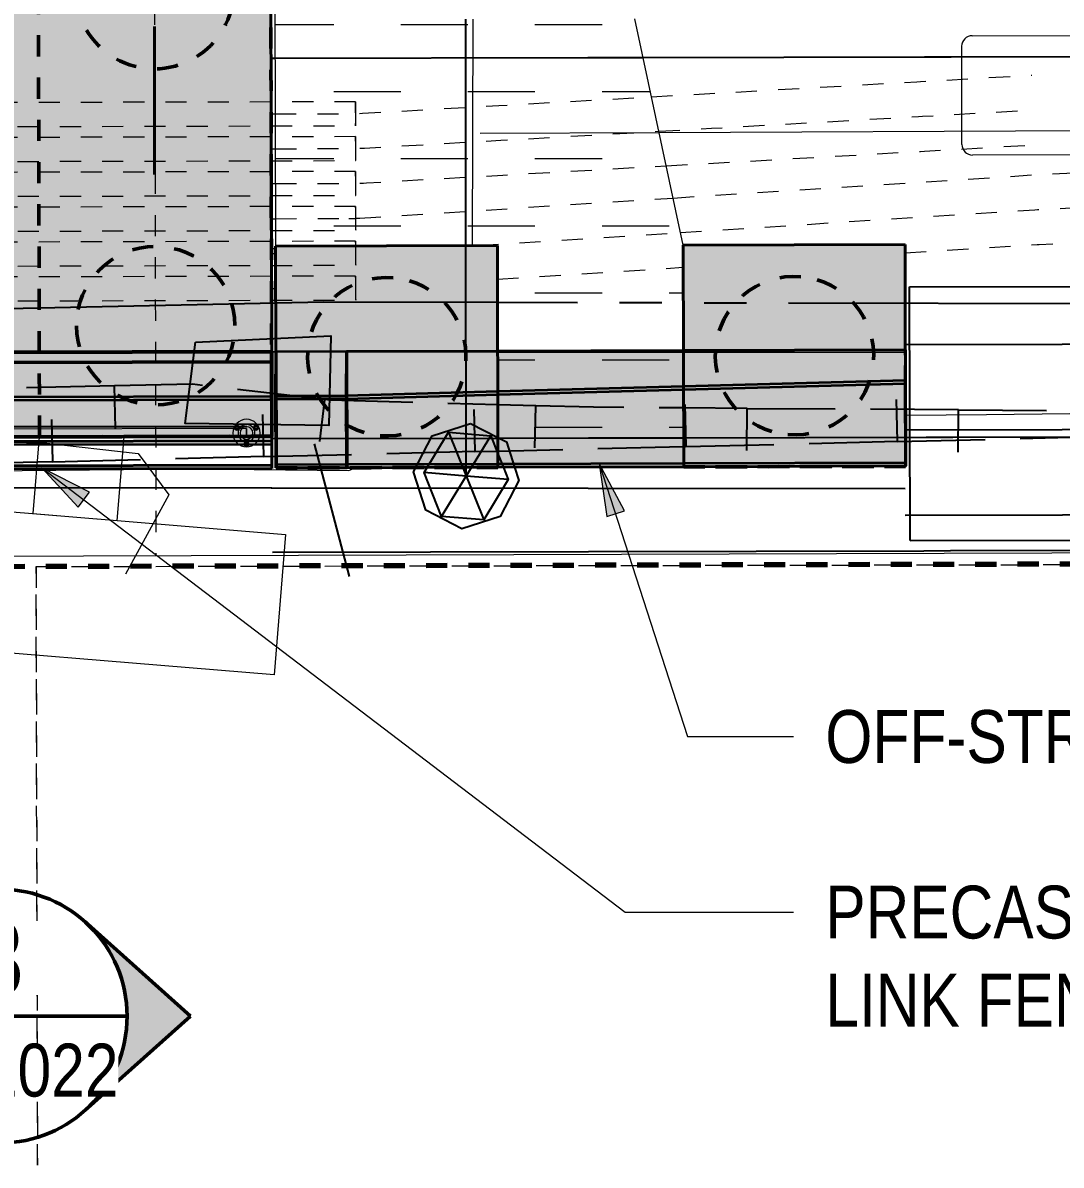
# Model space of a CAD drawing. Header units: metres. Extents: x 1 to 98, y 2 to 1697.
# Drawn here: x 24.57 to 29.49, y 1652.11 to 1657.51 of the extents above; entities that cross this region are included whole.
import ezdxf

# ---------------------------------------------------------------- set-up
doc = ezdxf.new("R2010")
doc.units = ezdxf.units.M
for name, pattern in [('Dashed', [0.0075, 0.005, -0.0025]), ('IMPORT-BDYS-Boundary _3_', [0.01, 0.009, -0.001]), ('IMPORT-BDYS-ProjBoundary', [0.008, 0.006, -0.002]), ('JacobsDash', [0.0045, 0.003, -0.0015]), ('JacobsGridLine', [0.0145, 0.01, -0.001, 0.0025, -0.001])]:
    doc.linetypes.add(name, pattern=pattern)
for name, color, linetype, lineweight in [('BRIDGE-ABUTMENT-CONC', 7, 'Continuous', 50), ('BRIDGE-HDRAIL', 7, 'Continuous', 18), ('D-BDGE', 7, 'Continuous', 13), ('D-BDGE-FLOOR', 7, 'Continuous', 50), ('D-BDGE-FLOOR-PAT', 7, 'Continuous', 50), ('D-BDGE-FNDN-PILE-CAP', 7, 'Continuous', 50), ('D-BDGE-FNDN-PILE-CONC', 7, 'Continuous', 50), ('D-BDGE-GEN-MOD', 7, 'Continuous', 35), ('D-BDGE-HDRAIL', 7, 'Continuous', 18), ('D-BDGE-LINE', 7, 'Continuous', 9), ('D-ENHA-ANNO-TEXT', 7, 'Continuous', 9), ('D-ENHA-GEN-LINE-GRIDS', 7, 'Continuous', 9), ('D-ENHA-TEXT', 7, 'Continuous', 9)]:
    doc.layers.add(name, color=color, linetype=linetype, lineweight=lineweight)
for name, color, linetype, lineweight, true_color in [('D-BDGE-Conduits', 1, 'Continuous', 9, 0xff0000), ('D-BDGE-FNDN', 7, 'Continuous', 13, 0x8c8cc6), ('D-BDGE-FRAMING', 7, 'Continuous', 13, 0x8c8cc6)]:
    doc.layers.add(name, color=color, linetype=linetype, lineweight=lineweight, true_color=true_color)
doc.styles.add('Arial Narrow', font='ARIALN.TTF', dxfattribs={"height": 0.35})
doc.styles.add('Arial Narrow_3', font='ARIALN.TTF', dxfattribs={"height": 0.25})

# ---------------------------------------------------------------- blocks, each defined once
blk = doc.blocks.new('T2DPAA-T2D-PWA-SU-M2D-000003_250_dwg-40806560-DRG-2871021 - GENERAL ARRANGEMENT PLAN')
at = {"color": 253, "lineweight": 25, "true_color": 0xa3d0a3}
for p, q in [((33.6414, 1565.1695), (33.552, 1566.2375)), ((33.7324, 1564.0826), (33.6414, 1565.1695))]:
    blk.add_line(p, q, dxfattribs=at)
at = {"color": 9, "lineweight": 25, "true_color": 0xd0d0a3}
for p, q in [((35.1857, 1565.0244), (38.1761, 1565.2641)), ((34.787, 1564.9925), (34.9864, 1565.0085)), ((33.8124, 1564.9144), (34.1889, 1564.9446)), ((34.3883, 1564.9605), (34.5877, 1564.9765))]:
    blk.add_line(p, q, dxfattribs=at)
at = {"color": 41, "lineweight": 25, "true_color": 0xffd0a3}
for p, q in [((36.0283, 1564.5862), (35.6128, 1564.5549)), ((35.0312, 1564.5111), (34.7315, 1564.4886)), ((34.7315, 1564.4886), (34.6157, 1564.4799)), ((35.7515, 1564.4125), (36.1658, 1564.4566)), ((33.8534, 1564.4315), (33.6177, 1564.4184)), ((34.7572, 1564.3067), (35.1715, 1564.3508)), ((34.747, 1564.3057), (34.3429, 1564.2627)), ((33.872, 1564.2126), (34.1771, 1564.245)), ((33.7628, 1564.201), (33.872, 1564.2126)), ((32.7685, 1564.0952), (33.1828, 1564.1393)), ((33.0024, 1564.1756), (33.2194, 1563.5636)), ((31.7742, 1563.9894), (32.1885, 1564.0335))]:
    blk.add_line(p, q, dxfattribs=at)
at = {"color": 253, "lineweight": 25, "true_color": 0xa3d9a3}
for p, q in [((33.7319, 1564.3323), (33.8666, 1564.2765)), ((33.6319, 1564.2822), (33.8319, 1564.2822)), ((33.8731, 1564.1999), (33.904, 1564.1381)), ((33.6319, 1563.8823), (33.5319, 1564.0822))]:
    blk.add_line(p, q, dxfattribs=at)
at = {"color": 9, "lineweight": 25, "true_color": 0xd0d0a3, "flags": 128}
blk.add_lwpolyline([(31.2024, 1564.6624), (32.9914, 1564.8486), (33.8124, 1564.9144)], dxfattribs=at)
at = {"color": 41, "lineweight": 25, "true_color": 0xffd0a3, "flags": 128}
blk.add_lwpolyline([(32.4029, 1564.6089), (33.0393, 1564.6913), (33.0646, 1564.2678), (32.3862, 1564.2204)], close=True, dxfattribs=at)
for points in [[(36.7247, 1564.7172), (36.7457, 1564.5199), (36.7458, 1564.5183), (36.3315, 1564.4742)], [(36.0433, 1564.3867), (36.0284, 1564.5846), (36.0283, 1564.5862), (36.4438, 1564.6174)], [(35.7304, 1564.6114), (35.7513, 1564.4141), (35.7515, 1564.4125), (35.3372, 1564.3685)], [(35.0462, 1564.3117), (35.0313, 1564.5096), (35.0312, 1564.5111), (35.4467, 1564.5424)], [(34.4495, 1564.4674), (34.3064, 1564.4566), (34.0337, 1564.4415), (33.8534, 1564.4315)], [(34.736, 1564.5056), (34.757, 1564.3083), (34.7572, 1564.3067), (34.7481, 1564.3058)], [(32.4523, 1564.407), (32.4044, 1564.4086), (32.0376, 1564.3705), (31.6232, 1564.3275)], [(33.4513, 1564.4092), (33.0604, 1564.3876), (33.0353, 1564.3884), (32.6188, 1564.4017)], [(34.0448, 1564.2418), (34.0338, 1564.4399), (34.0337, 1564.4415)], [(32.0582, 1564.1716), (32.0378, 1564.369), (32.0376, 1564.3705)], [(33.0289, 1564.1885), (33.0352, 1564.3868), (33.0353, 1564.3884)], [(33.7417, 1564.3998), (33.7627, 1564.2025), (33.7628, 1564.201), (33.3485, 1564.1569)], [(32.7473, 1564.2941), (32.7683, 1564.0967), (32.7685, 1564.0952), (32.3542, 1564.0511)], [(31.753, 1564.1883), (31.774, 1563.991), (31.7742, 1563.9894), (31.3598, 1563.9453)]]:
    blk.add_lwpolyline(points, dxfattribs=at)
at = {"color": 253, "lineweight": 25, "true_color": 0xa3d9a3, "flags": 128}
for points in [[(33.9569, 1564.1426), (33.9819, 1564.0823), (33.9087, 1563.9055), (33.7319, 1563.8323), (33.5551, 1563.9055), (33.4819, 1564.0823), (33.5551, 1564.259), (33.7319, 1564.3323)], [(33.9319, 1564.0822), (33.7319, 1564.0822), (33.5319, 1564.0822), (33.6319, 1564.2822), (33.8319, 1563.8823), (33.6319, 1563.8823), (33.8319, 1564.2822), (33.8731, 1564.1999)], [(33.8666, 1564.2765), (33.9087, 1564.259), (33.9569, 1564.1426)], [(33.904, 1564.1381), (33.9319, 1564.0822), (33.8319, 1563.8823)]]:
    blk.add_lwpolyline(points, dxfattribs=at)
blk = doc.blocks.new('T2DPAA-T2D-PWA-SU-M2D-000001_ExistingUtilities_rvt-1-DRG-2871021 - GENERAL ARRANGEMENT PLAN')
at = {"color": 254, "lineweight": 25, "true_color": 0xd0d0d0, "rotation": 355.285451560958}
blk.add_blockref('T2DPAA-T2D-PWA-SU-M2D-000003_250_dwg-40806560-DRG-2871021 - GENERAL ARRANGEMENT PLAN', (424.0329, 99.3486), dxfattribs=at)
blk = doc.blocks.new('T2DPAA-T2D-C3S-RW-M2D-100010_dwg-40802999-DRG-2871021 - GENERAL ARRANGEMENT PLAN')
at = {"color": 9, "lineweight": 25, "true_color": 0xc3c3c3}
for p, q in [((263.1893, -131.1542), (263.2061, -131.1527)), ((265.2477, -132.3788), (266.2934, -132.2935)), ((263.3033, -132.5375), (264.3709, -132.4504)), ((263.3415, -132.9477), (264.4055, -132.8576))]:
    blk.add_line(p, q, dxfattribs=at)
at = {"color": 9, "lineweight": 25, "true_color": 0xc3c3c3, "flags": 128}
for points in [[(264.9422, -131.0057), (266.2697, -130.8932), (266.395, -130.8826), (266.3951, -130.8826), (269.0993, -130.6535), (269.1371, -130.6485), (269.5407, -130.595), (269.8306, -130.5566), (270.3148, -130.4925), (270.8976, -130.4153), (270.9962, -130.4022), (271.5333, -130.3311)], [(263.2061, -131.1527), (264.681, -131.0278), (264.9422, -131.0057)], [(266.2884, -132.258), (269.2565, -132.0064), (269.8178, -131.9588), (270.2242, -131.9243)], [(265.2821, -132.7833), (266.426, -132.6864), (266.5513, -132.6758), (266.5515, -132.6758), (269.2557, -132.4467), (269.2936, -132.4435), (269.853, -132.3694), (270.8143, -132.242), (271.6893, -132.1261)], [(263.3866, -133.4831), (264.8777, -133.3567), (266.4583, -133.2227), (266.5851, -133.2119), (269.3515, -132.9773), (269.9271, -132.9285), (270.8944, -132.8465), (271.468, -132.7978), (271.7457, -132.7743), (271.8018, -132.7697), (271.9834, -132.7547), (272.5729, -132.7062), (272.5894, -132.7048), (274.8419, -132.5194), (276.4195, -132.3894), (277.6595, -132.2873), (277.9104, -132.2667), (278.5611, -132.2199)], [(264.3709, -132.4504), (264.7986, -132.4155), (265.2477, -132.3788)], [(266.3225, -132.6606), (269.2907, -132.4089), (269.852, -132.3613), (270.2584, -132.3269)], [(254.3364, -133.2691), (256.9665, -133.0545), (261.9499, -132.6479), (263.3063, -132.5372)], [(266.3566, -133.0631), (269.3248, -132.8115), (269.8861, -132.7639), (270.2925, -132.7294)], [(264.4055, -132.8576), (264.8324, -132.8214), (265.2821, -132.7833)], [(263.3558, -133.1804), (264.851, -133.0584), (266.3458, -132.9364)], [(254.3907, -133.9119), (259.3723, -133.5054), (263.3582, -133.1802)]]:
    blk.add_lwpolyline(points, dxfattribs=at)
blk = doc.blocks.new('T2DPAA-T2D-PWC-RW-M2D-100010_RoadDesign_rvt-1-DRG-2871021 - GENERAL ARRANGEMENT PLAN')
at = {"color": 9, "lineweight": 25, "true_color": 0xc3c3c3, "rotation": 355.285451560958}
blk.add_blockref('T2DPAA-T2D-C3S-RW-M2D-100010_dwg-40802999-DRG-2871021 - GENERAL ARRANGEMENT PLAN', (333.7642, 1809.6861), dxfattribs=at)
blk = doc.blocks.new('T2DPAA-T2D-PWA-SU-M2D-000002_dwg-40815123-DRG-2871021 - GENERAL ARRANGEMENT PLAN')
at = {"color": 254, "lineweight": 18, "true_color": 0xe1e1e1}
for p, q in [((51.7336, 1545.5764), (45.641, 1545.047)), ((44.8048, 1544.4424), (44.7187, 1545.5107)), ((45.641, 1545.047), (44.7966, 1544.9737)), ((43.8765, 1544.3503), (43.8574, 1544.3485))]:
    blk.add_line(p, q, dxfattribs=at)
at = {"color": 254, "lineweight": 18, "true_color": 0xe1e1e1, "flags": 128}
for points in [[(52.2773, 1544.3148), (47.2947, 1543.8438), (46.9152, 1543.8102)], [(42.5798, 1542.7842), (47.6569, 1543.2178), (52.339, 1543.6273), (52.4468, 1543.5814)], [(42.1409, 1543.0074), (43.2347, 1543.0074), (43.2347, 1543.4054)], [(42.8347, 1543.3715), (42.8347, 1543.0074), (44.0347, 1543.0074), (44.0347, 1542.3408), (42.0347, 1542.3408)], [(42.1174, 1543.2975), (42.8586, 1543.3449), (43.3081, 1543.3309), (43.4683, 1543.149), (43.2954, 1542.7576)], [(42.1296, 1543.1472), (43.5619, 1543.2794), (44.3088, 1543.3341), (44.337, 1543.3489)]]:
    blk.add_lwpolyline(points, dxfattribs=at)
blk = doc.blocks.new('T2DPAA-T2D-PWA-SU-M2D-000001_dwg-40815111-DRG-2871021 - GENERAL ARRANGEMENT PLAN')
at = {"color": 254, "linetype": 'IMPORT-BDYS-Boundary _3_', "lineweight": 18, "true_color": 0xe1e1e1}
blk.add_line((121.069, 1639.3374), (121.3089, 1636.5152), dxfattribs=at)
at = {"color": 254, "linetype": 'IMPORT-BDYS-Boundary _3_', "lineweight": 18, "true_color": 0xe1e1e1, "flags": 128}
for points in [[(121.3089, 1636.5152), (121.069, 1639.3374), (137.3574, 1640.7123)], [(114.5718, 1635.9595), (114.514, 1636.6393), (114.333, 1638.7688), (121.069, 1639.3374)]]:
    blk.add_lwpolyline(points, dxfattribs=at)
blk = doc.blocks.new('T2DPAA-T2D-PWA-GN-XRF-000103_dwg-40807629-DRG-2871021 - GENERAL ARRANGEMENT PLAN')
at = {"color": 201, "linetype": 'IMPORT-BDYS-ProjBoundary', "lineweight": 70, "true_color": 0xe088ff, "flags": 128}
blk.add_lwpolyline([(345.0662, 1489.775), (328.7784, 1488.393), (322.0423, 1487.8244), (322.2233, 1485.6949), (312.6711, 1484.8886)], dxfattribs=at)
blk = doc.blocks.new('T2DPAA-T2D-PWA-SU-M2D-000100_Survey_rvt-1-DRG-2871021 - GENERAL ARRANGEMENT PLAN')
at = {"color": 254, "lineweight": 18, "true_color": 0xe1e1e1, "rotation": 355.285451560958}
for name, p in [('T2DPAA-T2D-PWA-SU-M2D-000002_dwg-40815123-DRG-2871021 - GENERAL ARRANGEMENT PLAN', (414.6424, 120.9232)), ('T2DPAA-T2D-PWA-SU-M2D-000001_dwg-40815111-DRG-2871021 - GENERAL ARRANGEMENT PLAN', (328.77, 31.0983)), ('T2DPAA-T2D-PWA-GN-XRF-000103_dwg-40807629-DRG-2871021 - GENERAL ARRANGEMENT PLAN', (134.1697, 198.6039))]:
    blk.add_blockref(name, p, dxfattribs=at)
blk = doc.blocks.new('T2DPAA-T2D-C3S-TT-XRF-100101_dwg-40804724-DRG-2871021 - GENERAL ARRANGEMENT PLAN')
at = {"color": 191, "lineweight": 18, "true_color": 0xbf7fff}
for p, q in [((263.0434, -126.1068), (263.9601, -126.0288)), ((263.0373, -126.6242), (262.9979, -126.1608)), ((264.008, -126.5918), (263.0913, -126.6698))]:
    blk.add_line(p, q, dxfattribs=at)
at = {"color": 191, "linetype": 'Dashed', "lineweight": 18, "true_color": 0xbf7fff}
for p, q in [((259.767, -126.7483), (259.7854, -126.7467)), ((259.7809, -126.9127), (259.7995, -126.9111)), ((259.7948, -127.0771), (259.8135, -127.0755)), ((260.7907, -127.2889), (261.7442, -127.1483)), ((259.8088, -127.2425), (259.8277, -127.2409)), ((259.8277, -127.2409), (260.1736, -127.2116)), ((260.8986, -127.4398), (261.7707, -127.3112)), ((259.8228, -127.4069), (259.8419, -127.4053)), ((259.8367, -127.5713), (259.8559, -127.5697))]:
    blk.add_line(p, q, dxfattribs=at)
at = {"color": 191, "linetype": 'Dashed', "lineweight": 18, "true_color": 0xbf7fff, "flags": 128}
for points in [[(261.5542, -126.5198), (261.8274, -126.4816), (262.7261, -126.3558), (262.7994, -126.3455), (262.8178, -126.343), (263.3406, -126.2698), (263.3407, -126.2698)], [(261.6025, -126.6797), (261.8503, -126.645), (262.749, -126.5192), (262.8223, -126.509), (262.8407, -126.5064), (263.3635, -126.4332), (263.3636, -126.4332)], [(259.7854, -126.7467), (259.8538, -126.7409), (260.1221, -126.7182), (260.1261, -126.7179), (260.1375, -126.7169), (260.1828, -126.7118), (260.1976, -126.7098), (260.8371, -126.6202), (261.5542, -126.5198)], [(261.6959, -126.9887), (263.3828, -126.7399), (263.3967, -126.7379), (263.7536, -126.6897), (263.8134, -126.6816), (264.1961, -126.6299), (264.626, -126.5718), (264.6261, -126.5718)], [(261.6509, -126.8395), (261.8732, -126.8084), (262.7718, -126.6826), (262.8451, -126.6724), (262.8635, -126.6698), (263.3864, -126.5966), (263.3865, -126.5966)], [(259.7995, -126.9111), (259.8677, -126.9054), (260.136, -126.8826), (260.14, -126.8823), (260.1514, -126.8813), (260.2056, -126.8752), (260.2205, -126.8732), (260.86, -126.7836), (261.6025, -126.6797)], [(261.7442, -127.1483), (263.4068, -126.9031), (263.4188, -126.9014), (263.7757, -126.8532), (263.8355, -126.8451), (264.2182, -126.7934), (264.6481, -126.7353), (264.6482, -126.7353)], [(259.8135, -127.0755), (259.8816, -127.0698), (260.15, -127.047), (260.154, -127.0467), (260.1653, -127.0457), (260.2285, -127.0386), (260.2433, -127.0366), (260.8828, -126.947), (261.6509, -126.8395)], [(262.8114, -127.1577), (263.4309, -127.0664), (263.4409, -127.065), (263.7978, -127.0167), (263.8576, -127.0086), (264.2403, -126.9569), (264.6702, -126.8988), (264.6703, -126.8988)], [(260.2248, -127.2056), (260.2488, -127.2021), (260.2766, -127.198), (261.6959, -126.9887)]]:
    blk.add_lwpolyline(points, dxfattribs=at)
at = {"color": 191, "lineweight": 18, "true_color": 0xbf7fff}
for centre, start, end in [((263.0477, -126.1566), 94.8612, 184.8612), ((263.0871, -126.6199), 184.8612, 274.8612)]:
    blk.add_arc(centre, 0.05, start, end, dxfattribs=at)
at = {"color": 191, "linetype": 'Dashed', "lineweight": 18, "true_color": 0xbf7fff}
for start, end in [(274.8533, 276.6771), (276.6771, 278.389)]:
    blk.add_arc((260.103, -126.3795), 0.835, start, end, dxfattribs=at)
blk = doc.blocks.new('T2DPAA-T2D-PWC-TT-M2D-100010_ProposedITS_rvt-1-DRG-2871021 - GENERAL ARRANGEMENT PLAN')
at = {"color": 191, "lineweight": 18, "true_color": 0xbf7fff, "rotation": 355.285451560958}
blk.add_blockref('T2DPAA-T2D-C3S-TT-XRF-100101_dwg-40804724-DRG-2871021 - GENERAL ARRANGEMENT PLAN', (336.812, 1804.7506), dxfattribs=at)
blk = doc.blocks.new('Floors 3 - Floors 3-5446905-DRG-2871021 - GENERAL ARRANGEMENT PLAN')
at = {"layer": 'D-BDGE-FLOOR-PAT', "lineweight": 35, "true_color": 0xc0c0c0}
for points in [[(438.2309, 1697.6975), (447.1986, 1698.4573), (447.033, 1700.4013), (438.0663, 1699.6415), (438.2292, 1697.7175)], [(447.1986, 1698.4573), (447.1991, 1698.4574), (447.1865, 1698.6001)]]:
    blk.add_hatch(color=9, dxfattribs=at).paths.add_polyline_path(points)
at = {"layer": 'D-BDGE-FLOOR', "lineweight": 35}
for p, q in [((447.034, 1700.4014), (447.1986, 1698.4573)), ((447.1991, 1698.4574), (447.0344, 1700.4014)), ((447.1986, 1698.4573), (438.2309, 1697.6975)), ((447.1991, 1698.4574), (438.2315, 1697.6975)), ((447.1986, 1698.4573), (447.1991, 1698.4574))]:
    blk.add_line(p, q, dxfattribs=at)
blk = doc.blocks.new('01_SFO_FRP_Pile_CastInPlace_CS - CAST-IN-PLACE PILE - 0750-7668704-DRG-2871021 - GENERAL ARRANGEMENT PLAN')
at = {"layer": 'D-BDGE-FNDN-PILE-CONC', "linetype": 'JacobsDash'}
for start, end in [(90, 270), (90, 270), (270, 90), (270, 90)]:
    blk.add_arc((0, 0), 0.375, start, end, dxfattribs=at)
blk = doc.blocks.new('08_ADC_Barrier_Precast_T2D_MBP-02-A - MBP-02-A-7332805-DRG-2871021 - GENERAL ARRANGEMENT PLAN')
at = {"layer": 'D-BDGE-GEN-MOD'}
for p, q in [((-2.2507, 0), (-0.005, 0)), ((-0.005, 0), (2.2407, 0))]:
    blk.add_line(p, q, dxfattribs=at)
blk = doc.blocks.new('Railing - TopMount-Start-7511100-DRG-2871021 - GENERAL ARRANGEMENT PLAN')
at = {"layer": 'BRIDGE-HDRAIL'}
for p, q in [((-0.0309, 0.0535), (-0.0355, 0.0455)), ((-0.0355, 0.0455), (-0.0309, 0.0535)), ((-0.0309, 0.0535), (-0.0355, 0.0455)), ((-0.0355, 0.0455), (-0.0309, 0.0535)), ((-0.0355, 0.0455), (-0.0309, 0.0375)), ((-0.0309, 0.0375), (-0.0355, 0.0455)), ((-0.0355, 0.0455), (-0.0309, 0.0375)), ((-0.0309, 0.0375), (-0.0355, 0.0455)), ((-0.0216, 0.0535), (-0.0309, 0.0535)), ((-0.0309, 0.0535), (-0.0216, 0.0535)), ((-0.0216, 0.0535), (-0.0309, 0.0535)), ((-0.0309, 0.0535), (-0.0216, 0.0535)), ((-0.0309, 0.0375), (-0.0216, 0.0375)), ((-0.0216, 0.0375), (-0.0309, 0.0375)), ((-0.0309, 0.0375), (-0.0216, 0.0375)), ((-0.0216, 0.0375), (-0.0309, 0.0375)), ((-0.017, 0.0455), (-0.0216, 0.0535)), ((-0.0216, 0.0535), (-0.017, 0.0455)), ((-0.017, 0.0455), (-0.0216, 0.0535)), ((-0.0216, 0.0535), (-0.017, 0.0455)), ((-0.0216, 0.0375), (-0.017, 0.0455)), ((-0.017, 0.0455), (-0.0216, 0.0375)), ((-0.0216, 0.0375), (-0.017, 0.0455)), ((-0.017, 0.0455), (-0.0216, 0.0375)), ((0.0479, 0.008), (0.0433, 0)), ((0.0433, 0), (0.0479, 0.008)), ((0.0479, 0.008), (0.0433, 0)), ((0.0433, 0), (0.0479, 0.008)), ((0.0571, 0.008), (0.0479, 0.008)), ((0.0479, 0.008), (0.0571, 0.008)), ((0.0571, 0.008), (0.0479, 0.008)), ((0.0479, 0.008), (0.0571, 0.008)), ((0.0617, 0), (0.0571, 0.008)), ((0.0571, 0.008), (0.0617, 0)), ((0.0617, 0), (0.0571, 0.008)), ((0.0571, 0.008), (0.0617, 0)), ((-0.0309, -0.0375), (-0.0355, -0.0455)), ((-0.0355, -0.0455), (-0.0309, -0.0375)), ((-0.0309, -0.0375), (-0.0355, -0.0455)), ((-0.0355, -0.0455), (-0.0309, -0.0375)), ((-0.0355, -0.0455), (-0.0309, -0.0535)), ((-0.0309, -0.0535), (-0.0355, -0.0455)), ((-0.0355, -0.0455), (-0.0309, -0.0535)), ((-0.0309, -0.0535), (-0.0355, -0.0455)), ((-0.0216, -0.0375), (-0.0309, -0.0375)), ((-0.0309, -0.0375), (-0.0216, -0.0375)), ((-0.0216, -0.0375), (-0.0309, -0.0375)), ((-0.0309, -0.0375), (-0.0216, -0.0375)), ((-0.0309, -0.0535), (-0.0216, -0.0535)), ((-0.0216, -0.0535), (-0.0309, -0.0535)), ((-0.0309, -0.0535), (-0.0216, -0.0535)), ((-0.0216, -0.0535), (-0.0309, -0.0535)), ((-0.017, -0.0455), (-0.0216, -0.0375)), ((-0.0216, -0.0375), (-0.017, -0.0455)), ((-0.017, -0.0455), (-0.0216, -0.0375)), ((-0.0216, -0.0375), (-0.017, -0.0455)), ((-0.0216, -0.0535), (-0.017, -0.0455)), ((-0.017, -0.0455), (-0.0216, -0.0535)), ((-0.0216, -0.0535), (-0.017, -0.0455)), ((-0.017, -0.0455), (-0.0216, -0.0535)), ((0.0433, 0), (0.0479, -0.008)), ((0.0479, -0.008), (0.0433, 0)), ((0.0433, 0), (0.0479, -0.008)), ((0.0479, -0.008), (0.0433, 0)), ((0.0479, -0.008), (0.0571, -0.008)), ((0.0571, -0.008), (0.0479, -0.008)), ((0.0479, -0.008), (0.0571, -0.008)), ((0.0571, -0.008), (0.0479, -0.008)), ((0.0571, -0.008), (0.0617, 0)), ((0.0617, 0), (0.0571, -0.008)), ((0.0571, -0.008), (0.0617, 0)), ((0.0617, 0), (0.0571, -0.008))]:
    blk.add_line(p, q, dxfattribs=at)
for centre, radius, start, end in [((0, 0), 0.065, 90, 270), ((0, 0), 0.065, 90, 270), ((-0.0262, 0.0455), 0.012, 90, 270), ((-0.0262, 0.0455), 0.012, 90, 270), ((-0.0262, 0.0455), 0.012, 270, 90), ((-0.0262, 0.0455), 0.012, 270, 90), ((0, 0), 0.065, 270, 90), ((0, 0), 0.065, 270, 90), ((0, 0), 0.04, 90, 270), ((0, 0), 0.04, 90, 270), ((0, 0), 0.04, 90, 270), ((0, 0), 0.04, 90, 270), ((-0.0262, 0.0455), 0.0065, 30, 210), ((-0.0262, 0.0455), 0.0065, 30, 210), ((-0.0262, 0.0455), 0.006, 90, 270), ((-0.0262, 0.0455), 0.006, 90, 270), ((-0.0262, 0.0455), 0.0065, 210, 30), ((-0.0262, 0.0455), 0.0065, 210, 30), ((0, 0), 0.0302, 90, 270), ((0, 0), 0.0302, 90, 270), ((0, 0), 0.0302, 90, 270), ((0, 0), 0.0301, 90, 270), ((-0.0262, 0.0455), 0.006, 270, 90), ((-0.0262, 0.0455), 0.006, 270, 90), ((0, 0), 0.04, 270, 90), ((0, 0), 0.04, 270, 90), ((0, 0), 0.04, 270, 90), ((0, 0), 0.04, 270, 90), ((0, 0), 0.0302, 270, 90), ((0, 0), 0.0302, 270, 90), ((0, 0), 0.0302, 270, 90), ((0, 0), 0.0301, 270, 90), ((0.0525, 0), 0.012, 90, 270), ((0.0525, 0), 0.012, 90, 270), ((0.0525, 0), 0.0065, 30, 210), ((0.0525, 0), 0.0065, 30, 210), ((0.0525, 0), 0.006, 90, 270), ((0.0525, 0), 0.006, 90, 270), ((0.0525, 0), 0.0065, 210, 30), ((0.0525, 0), 0.0065, 210, 30), ((0.0525, 0), 0.012, 270, 90), ((0.0525, 0), 0.012, 270, 90), ((0.0525, 0), 0.006, 270, 90), ((0.0525, 0), 0.006, 270, 90), ((-0.0262, -0.0455), 0.012, 90, 270), ((-0.0262, -0.0455), 0.012, 90, 270), ((-0.0262, -0.0455), 0.0065, 150, 330), ((-0.0262, -0.0455), 0.0065, 150, 330), ((-0.0262, -0.0455), 0.006, 90, 270), ((-0.0262, -0.0455), 0.006, 90, 270), ((-0.0262, -0.0455), 0.0065, 330, 150), ((-0.0262, -0.0455), 0.0065, 330, 150), ((-0.0262, -0.0455), 0.012, 270, 90), ((-0.0262, -0.0455), 0.012, 270, 90), ((-0.0262, -0.0455), 0.006, 270, 90), ((-0.0262, -0.0455), 0.006, 270, 90)]:
    blk.add_arc(centre, radius, start, end, dxfattribs=at)
blk = doc.blocks.new('Railing - 2920-7669627-DRG-2871021 - GENERAL ARRANGEMENT PLAN')
at = {"layer": 'D-BDGE-HDRAIL', "lineweight": 9, "true_color": 0x969696}
h = blk.add_hatch(dxfattribs=at)
h.set_pattern_fill('FP_3', color=252, style=0, pattern_type=2)
h.set_pattern_definition([(45, (0, 0.60772), (-0.0353553, 0.0353553), []), (135, (0, 0.60772), (-0.0353553, -0.0353553), [])])
h.paths.add_polyline_path([(0.0015, -1.46), (0.0015, 1.46), (-0.0015, 1.46), (-0.0015, -1.46)])
at = {"layer": 'BRIDGE-HDRAIL'}
for p, q in [((0.0015, 1.46), (-0.0015, 1.46)), ((-0.0015, 1.46), (0.0015, 1.46)), ((-0.0015, -1.46), (-0.0015, 1.46)), ((-0.0015, 1.46), (-0.0015, -1.46)), ((0.0015, 1.46), (0.0015, -1.46)), ((0.0015, -1.46), (0.0015, 1.46)), ((-0.0015, -1.46), (0.0015, -1.46)), ((-0.0015, -1.46), (0.0015, -1.46))]:
    blk.add_line(p, q, dxfattribs=at)
blk = doc.blocks.new('Railing - Railing-7520631-DRG-2871021 - GENERAL ARRANGEMENT PLAN')
at = {"layer": 'BRIDGE-HDRAIL'}
for p, q in [((447.1096, 1698.0854), (438.3807, 1697.3482)), ((438.3843, 1697.3059), (447.1132, 1698.0431))]:
    blk.add_line(p, q, dxfattribs=at)
at = {"layer": 'BRIDGE-HDRAIL', "flags": 128}
for points in [[(447.1132, 1698.0431), (447.1131, 1698.0438), (447.1129, 1698.0459), (447.1127, 1698.0493), (447.1123, 1698.0537), (447.1119, 1698.0588), (447.1114, 1698.0642), (447.1109, 1698.0697), (447.1105, 1698.0748), (447.1101, 1698.0792), (447.1099, 1698.0825), (447.1097, 1698.0846), (447.1096, 1698.0854)], [(447.1096, 1698.0854), (447.1097, 1698.0846), (447.1099, 1698.0825), (447.1101, 1698.0792), (447.1105, 1698.0748), (447.1109, 1698.0697), (447.1114, 1698.0642), (447.1119, 1698.0588), (447.1123, 1698.0537), (447.1127, 1698.0493), (447.1129, 1698.0459), (447.1131, 1698.0438), (447.1132, 1698.0431)]]:
    blk.add_lwpolyline(points, dxfattribs=at)
at = {"rotation": 274.827386638001}
for name, p in [('Railing - TopMount-Start-7511100-DRG-2871021 - GENERAL ARRANGEMENT PLAN', (447.1114, 1698.0642)), ('Railing - 2920-7669627-DRG-2871021 - GENERAL ARRANGEMENT PLAN', (445.6539, 1697.973))]:
    blk.add_blockref(name, p, dxfattribs=at)
blk = doc.blocks.new('Section - SectionHead-4898858-DRG-2871021 - GENERAL ARRANGEMENT PLAN')
at = {"layer": 'D-ENHA-ANNO-TEXT'}
h = blk.add_hatch(color=256, dxfattribs=at)
edge = h.paths.add_edge_path()
edge.add_line((-0.002, 0.009), (0.002472, 0.004003))
edge.add_arc((-0.002, 0), 0.006, 41.8277, 138.1723)
edge.add_line((-0.006472, 0.004003), (-0.002, 0.009))
at = {"layer": 'D-ENHA-ANNO-TEXT', "lineweight": 50}
for p, q in [((-0.002, 0.009), (-0.006472, 0.004003)), ((0.002472, 0.004003), (-0.002, 0.009)), ((0.004, 0), (0.01, 0))]:
    blk.add_line(p, q, dxfattribs=at)
for start, end in [(360, 180), (180, 360)]:
    blk.add_arc((-0.002, 0), 0.006, start, end, dxfattribs=at)

msp = doc.modelspace()

# ---------------------------------------------------------------- hatches: boundary and pattern name
at = {"layer": 'D-BDGE-FNDN-PILE-CAP', "lineweight": 5, "true_color": 0xc0c0c0}
msp.add_hatch(color=9, dxfattribs=at).paths.add_polyline_path([(25.7706, 1655.955), (26.8206, 1655.9583), (26.8193, 1656.4578), (25.7693, 1656.4552), (25.7706, 1655.9561)])
h = msp.add_hatch(color=9, dxfattribs=at)
h.paths.add_polyline_path([(27.7017, 1655.41), (28.7517, 1655.4126), (28.7507, 1655.4144), (27.7017, 1655.4111)])
h.paths.add_polyline_path([(27.7003, 1655.9611), (28.7503, 1655.9644), (28.7491, 1656.4626), (27.6991, 1656.46), (27.7003, 1655.9644)])
at = {"layer": 'D-BDGE-FRAMING', "lineweight": 5, "true_color": 0xc0c0c0}
for points in [[(16.75, 1655.8874), (25.7498, 1655.9076), (25.7505, 1655.9546), (16.7507, 1655.9344), (16.7506, 1655.9304)], [(16.7511, 1655.5344), (25.7509, 1655.5546), (25.7498, 1655.9076), (16.75, 1655.8874), (16.7509, 1655.5831)], [(25.7509, 1655.5546), (25.7516, 1655.5546), (25.7498, 1655.9076)]]:
    msp.add_hatch(color=9, dxfattribs=at).paths.add_polyline_path(points)
at = {"layer": 'D-BDGE-GEN-MOD', "lineweight": 5, "true_color": 0xc0c0c0}
for points in [[(25.7688, 1655.7458), (26.1029, 1655.7468), (26.1037, 1655.956), (25.7706, 1655.955), (25.7689, 1655.7468)], [(26.1038, 1655.7468), (28.7499, 1655.8188), (28.7511, 1655.9644), (26.1056, 1655.956), (26.1038, 1655.7468)], [(28.7511, 1655.4144), (28.7541, 1655.4144), (28.7524, 1655.9644), (28.7511, 1655.9644), (28.7499, 1655.803), (28.751, 1655.4294)], [(26.1029, 1655.7312), (28.7499, 1655.803), (28.7499, 1655.8188), (26.1029, 1655.7468)], [(26.1038, 1655.421), (28.751, 1655.4294), (28.7499, 1655.803), (26.1029, 1655.7312), (26.1038, 1655.4327)], [(25.7689, 1655.7302), (26.1029, 1655.7313), (26.1029, 1655.7468), (25.7688, 1655.7454), (25.7689, 1655.7312)], [(25.7698, 1655.42), (26.1038, 1655.421), (26.1029, 1655.7313), (25.7689, 1655.7302), (25.7698, 1655.4327)], [(26.1039, 1655.406), (28.7511, 1655.4144), (28.751, 1655.4294), (26.1038, 1655.421)], [(25.7699, 1655.405), (26.1039, 1655.406), (26.1035, 1655.421), (25.7698, 1655.42)]]:
    msp.add_hatch(color=9, dxfattribs=at).paths.add_polyline_path(points)
at = {"layer": 'D-BDGE-LINE'}
h = msp.add_hatch(dxfattribs=at)
h.set_pattern_fill('FP_4', color=256, style=0, pattern_type=2)
h.set_pattern_definition([(0, (-1228.7157, -1313.344), (0.3175, 0.3175), [0.3175, -0.3175])])
h.paths.add_polyline_path([(26.8219, 1655.4078), (27.7017, 1655.41), (27.6991, 1656.46), (27.4695, 1657.5303), (26.5056, 1657.529), (26.5025, 1659.7299), (27.3592, 1659.7311), (27.2662, 1690.444), (25.6662, 1690.444), (25.7691, 1656.4552), (26.8193, 1656.4578), (26.8202, 1656.098)])
h.paths.add_polyline_path([(15.1516, 1655.5308), (16.7516, 1655.5344), (16.6669, 1690.2374), (15.0665, 1690.3855), (15.134, 1662.7518)])
at = {"layer": 'D-ENHA-TEXT'}
for points in [[(24.6629, 1655.4063), (24.8351, 1655.2198), (24.8885, 1655.2899)], [(27.3015, 1655.426), (27.3366, 1655.1746), (27.4205, 1655.2017)]]:
    msp.add_hatch(color=256, dxfattribs=at).paths.add_polyline_path(points)

# ---------------------------------------------------------------- linework, layer by layer
at = {"layer": 'BRIDGE-ABUTMENT-CONC', "linetype": 'JacobsDash'}
for p, q in [((24.6516, 1655.5525), (24.6222, 1667.4874)), ((25.7222, 1667.4892), (25.7516, 1655.5552)), ((24.6516, 1655.5525), (25.7516, 1655.5552)), ((25.7516, 1655.5552), (24.6516, 1655.5525))]:
    msp.add_line(p, q, dxfattribs=at)
at = {"layer": 'D-BDGE', "lineweight": 18}
for p, q in [((25.6662, 1690.444), (25.7691, 1656.4552)), ((27.6991, 1656.46), (27.4695, 1657.5303)), ((25.7691, 1656.4552), (26.8193, 1656.4578)), ((26.8193, 1656.4578), (26.8219, 1655.4078)), ((27.7017, 1655.41), (27.6991, 1656.46)), ((26.8219, 1655.4078), (27.7017, 1655.41))]:
    msp.add_line(p, q, dxfattribs=at)
at = {"layer": 'D-BDGE', "lineweight": 40}
for p, q in [((25.1968, 1657.4936), (25.1968, 1656.7936)), ((26.8193, 1656.4578), (25.7693, 1656.4552)), ((25.7693, 1656.4552), (26.8193, 1656.4578)), ((26.8219, 1655.4078), (26.8193, 1656.4578)), ((26.8193, 1656.4578), (26.8219, 1655.4078)), ((28.7491, 1656.4626), (27.6991, 1656.46)), ((27.6991, 1656.46), (28.7491, 1656.4626)), ((27.6991, 1656.46), (27.7017, 1655.41)), ((27.7017, 1655.41), (27.6991, 1656.46)), ((28.7517, 1655.4126), (28.7491, 1656.4626)), ((28.7491, 1656.4626), (28.7517, 1655.4126)), ((25.7693, 1656.4552), (25.7719, 1655.4052)), ((25.7719, 1655.4052), (25.7693, 1656.4552))]:
    msp.add_line(p, q, dxfattribs=at)
at = {"layer": 'D-BDGE', "color": 8, "lineweight": 25, "true_color": 0x808080}
for p, q in [((28.7698, 1656.2615), (32.7698, 1656.2709)), ((28.7727, 1655.0615), (28.7698, 1656.2615)), ((28.7727, 1655.0615), (32.7727, 1655.0709))]:
    msp.add_line(p, q, dxfattribs=at)
at = {"layer": 'D-BDGE-Conduits', "color": 32, "linetype": 'JacobsDash', "true_color": 0xcc6600}
for p, q in [((26.148, 1657.1379), (16.348, 1657.1138)), ((16.3483, 1657.0003), (26.1483, 1657.0245)), ((26.148, 1656.9729), (16.348, 1656.9488)), ((16.3483, 1656.8353), (26.1483, 1656.8595)), ((26.1481, 1656.8079), (16.3481, 1656.7838)), ((16.3484, 1656.6703), (26.1484, 1656.6945)), ((26.1481, 1656.6429), (16.3481, 1656.6188)), ((16.3484, 1656.5053), (26.1484, 1656.5295)), ((26.1481, 1656.4779), (16.3481, 1656.4538)), ((16.3484, 1656.3403), (26.1484, 1656.3645)), ((26.1482, 1656.3129), (16.3482, 1656.2888)), ((16.3485, 1656.1753), (26.1485, 1656.1995))]:
    msp.add_line(p, q, dxfattribs=at)
for centre, start_param, end_param in [((26.1481, 1657.0812), 0, 1.570796), ((26.1481, 1657.0812), 4.712389, 6.283185), ((26.1481, 1657.0812), 1.570796, 3.141593), ((26.1481, 1657.0812), 3.141593, 4.712389), ((26.1482, 1656.9162), 0, 1.570796), ((26.1482, 1656.9162), 4.712389, 6.283185), ((26.1482, 1656.9162), 1.570796, 3.141593), ((26.1482, 1656.9162), 3.141593, 4.712389), ((26.1482, 1656.7512), 0, 1.570796), ((26.1482, 1656.7512), 4.712389, 6.283185), ((26.1482, 1656.7512), 1.570796, 3.141593), ((26.1482, 1656.7512), 3.141593, 4.712389), ((26.1483, 1656.5862), 0, 1.570796), ((26.1483, 1656.5862), 4.712389, 6.283185), ((26.1483, 1656.5862), 1.570796, 3.141593), ((26.1483, 1656.5862), 3.141593, 4.712389), ((26.1483, 1656.4212), 0, 0.899834), ((26.1483, 1656.4212), 0.899834, 1.570796), ((26.1483, 1656.4212), 5.383352, 6.283185), ((26.1483, 1656.4212), 4.712389, 5.383352), ((26.1483, 1656.4212), 1.570796, 3.141593), ((26.1483, 1656.4212), 3.141593, 4.712389), ((26.1483, 1656.2562), 0, 1.570796), ((26.1483, 1656.2562), 4.712389, 6.283185), ((26.1483, 1656.2562), 1.570796, 3.141593), ((26.1483, 1656.2562), 3.141593, 4.712389)]:
    msp.add_ellipse(centre, major_axis=(-0.0001, 0.0567), ratio=0.003981, start_param=start_param, end_param=end_param, dxfattribs=at)
at = {"layer": 'D-BDGE-FLOOR', "lineweight": 35}
for p, q in [((25.6964, 1677.9453), (25.7516, 1655.5552)), ((25.7516, 1655.5552), (16.7516, 1655.533))]:
    msp.add_line(p, q, dxfattribs=at)
at = {"layer": 'D-BDGE-FLOOR'}
for p, q in [((16.7506, 1655.9334), (25.75, 1655.9556)), ((25.7506, 1655.9556), (16.7506, 1655.9334)), ((25.7506, 1655.9556), (25.75, 1655.9556)), ((25.75, 1655.9556), (25.751, 1655.5556)), ((25.7516, 1655.5556), (25.7506, 1655.9556)), ((25.751, 1655.5556), (16.7511, 1655.5334)), ((25.7516, 1655.5556), (16.7516, 1655.5334)), ((25.751, 1655.5556), (25.7516, 1655.5556))]:
    msp.add_line(p, q, dxfattribs=at)
at = {"layer": 'D-BDGE-FLOOR', "lineweight": 35, "flags": 128}
for points in [[(25.7479, 1657.0228), (25.7479, 1657.0238), (25.7479, 1657.0281), (25.7479, 1657.0354), (25.7479, 1657.0454), (25.7479, 1657.0573), (25.7478, 1657.0706), (25.7478, 1657.0845), (25.7478, 1657.0981), (25.7477, 1657.1106), (25.7477, 1657.1214), (25.7477, 1657.1298), (25.7477, 1657.1353), (25.7477, 1657.1376)], [(25.7477, 1657.1376), (25.7477, 1657.1366), (25.7477, 1657.1323), (25.7477, 1657.125), (25.7477, 1657.115), (25.7477, 1657.1031), (25.7478, 1657.0898), (25.7478, 1657.076), (25.7478, 1657.0624), (25.7479, 1657.0498), (25.7479, 1657.039), (25.7479, 1657.0306), (25.7479, 1657.0251), (25.7479, 1657.0228)], [(25.7483, 1656.8578), (25.7483, 1656.8588), (25.7483, 1656.8631), (25.7483, 1656.8704), (25.7483, 1656.8804), (25.7483, 1656.8923), (25.7482, 1656.9056), (25.7482, 1656.9195), (25.7482, 1656.9331), (25.7481, 1656.9456), (25.7481, 1656.9564), (25.7481, 1656.9648), (25.7481, 1656.9703), (25.7481, 1656.9726)], [(25.7481, 1656.9726), (25.7481, 1656.9716), (25.7481, 1656.9673), (25.7481, 1656.96), (25.7481, 1656.95), (25.7481, 1656.9381), (25.7482, 1656.9248), (25.7482, 1656.911), (25.7482, 1656.8974), (25.7483, 1656.8848), (25.7483, 1656.874), (25.7483, 1656.8656), (25.7483, 1656.8601), (25.7483, 1656.8578)], [(25.7488, 1656.6928), (25.7487, 1656.6938), (25.7487, 1656.6981), (25.7487, 1656.7054), (25.7487, 1656.7154), (25.7487, 1656.7273), (25.7486, 1656.7406), (25.7486, 1656.7545), (25.7486, 1656.7681), (25.7485, 1656.7806), (25.7485, 1656.7914), (25.7485, 1656.7998), (25.7485, 1656.8053), (25.7485, 1656.8076)], [(25.7485, 1656.8076), (25.7485, 1656.8066), (25.7485, 1656.8023), (25.7485, 1656.795), (25.7485, 1656.785), (25.7486, 1656.7731), (25.7486, 1656.7598), (25.7486, 1656.746), (25.7487, 1656.7324), (25.7487, 1656.7198), (25.7487, 1656.709), (25.7487, 1656.7006), (25.7487, 1656.6951), (25.7488, 1656.6928)], [(25.7492, 1656.5278), (25.7492, 1656.5288), (25.7491, 1656.5331), (25.7491, 1656.5404), (25.7491, 1656.5504), (25.7491, 1656.5623), (25.749, 1656.5756), (25.749, 1656.5895), (25.749, 1656.6031), (25.7489, 1656.6156), (25.7489, 1656.6264), (25.7489, 1656.6348), (25.7489, 1656.6403), (25.7489, 1656.6426)], [(25.7489, 1656.6426), (25.7489, 1656.6416), (25.7489, 1656.6373), (25.7489, 1656.63), (25.7489, 1656.62), (25.749, 1656.6081), (25.749, 1656.5948), (25.749, 1656.581), (25.7491, 1656.5674), (25.7491, 1656.5548), (25.7491, 1656.544), (25.7491, 1656.5356), (25.7492, 1656.5301), (25.7492, 1656.5278)], [(25.7496, 1656.3628), (25.7496, 1656.3638), (25.7496, 1656.3681), (25.7495, 1656.3754), (25.7495, 1656.3854), (25.7495, 1656.3973), (25.7494, 1656.4106), (25.7494, 1656.4245), (25.7494, 1656.4381), (25.7493, 1656.4506), (25.7493, 1656.4614), (25.7493, 1656.4698), (25.7493, 1656.4753), (25.7493, 1656.4776)], [(25.7493, 1656.4776), (25.7493, 1656.4766), (25.7493, 1656.4723), (25.7493, 1656.465), (25.7493, 1656.455), (25.7494, 1656.4431), (25.7494, 1656.4298), (25.7494, 1656.416), (25.7495, 1656.4024), (25.7495, 1656.3898), (25.7495, 1656.379), (25.7495, 1656.3706), (25.7496, 1656.3651), (25.7496, 1656.3628)], [(25.75, 1656.1978), (25.75, 1656.1988), (25.75, 1656.2031), (25.7499, 1656.2104), (25.7499, 1656.2204), (25.7499, 1656.2323), (25.7499, 1656.2456), (25.7498, 1656.2595), (25.7498, 1656.2731), (25.7498, 1656.2856), (25.7497, 1656.2964), (25.7497, 1656.3048), (25.7497, 1656.3103), (25.7497, 1656.3126)], [(25.7497, 1656.3126), (25.7497, 1656.3116), (25.7497, 1656.3073), (25.7497, 1656.3), (25.7497, 1656.29), (25.7498, 1656.2781), (25.7498, 1656.2648), (25.7498, 1656.251), (25.7499, 1656.2374), (25.7499, 1656.2248), (25.7499, 1656.214), (25.75, 1656.2056), (25.75, 1656.2001), (25.75, 1656.1978)]]:
    msp.add_lwpolyline(points, dxfattribs=at)
at = {"layer": 'D-BDGE-FNDN-PILE-CAP', "linetype": 'JacobsDash'}
for p, q in [((25.7719, 1655.4052), (26.8219, 1655.4078)), ((26.8219, 1655.4078), (25.7719, 1655.4052)), ((27.7017, 1655.41), (28.7517, 1655.4126)), ((28.7517, 1655.4126), (27.7017, 1655.41))]:
    msp.add_line(p, q, dxfattribs=at)
at = {"layer": 'D-BDGE-FNDN-PILE-CONC', "linetype": 'JacobsDash'}
for centre, start, end in [((26.2956, 1655.9315), 85.2855, 265.2855), ((26.2956, 1655.9315), 85.2855, 265.2855), ((26.2956, 1655.9315), 265.2855, 85.2855), ((26.2956, 1655.9315), 265.2855, 85.2855), ((28.2255, 1655.9363), 85.2855, 265.2855), ((28.2255, 1655.9363), 85.2855, 265.2855), ((28.2255, 1655.9363), 265.2855, 85.2855), ((28.2255, 1655.9363), 265.2855, 85.2855)]:
    msp.add_arc(centre, 0.375, start, end, dxfattribs=at)
at = {"layer": 'D-BDGE-FRAMING', "color": 7, "lineweight": 50}
for p, q in [((25.7505, 1655.9546), (16.7507, 1655.9344)), ((16.7509, 1655.9344), (25.7507, 1655.9546)), ((25.7505, 1655.9546), (25.7498, 1655.9076)), ((25.7507, 1655.9546), (25.7505, 1655.9546)), ((25.7516, 1655.5546), (25.7507, 1655.9546)), ((25.7498, 1655.9076), (16.7507, 1655.8874)), ((25.7498, 1655.9076), (25.7509, 1655.5546)), ((25.7509, 1655.5546), (16.7516, 1655.5344)), ((25.7516, 1655.5546), (16.7518, 1655.5344)), ((25.7509, 1655.5546), (25.7516, 1655.5546))]:
    msp.add_line(p, q, dxfattribs=at)
at = {"layer": 'D-BDGE-GEN-MOD'}
for p, q in [((25.7688, 1655.7458), (25.7706, 1655.955)), ((26.1056, 1655.9561), (25.7706, 1655.955)), ((25.7706, 1655.955), (25.7719, 1655.955)), ((26.1069, 1655.9561), (25.7719, 1655.955)), ((25.7719, 1655.955), (25.7736, 1655.405)), ((26.1046, 1655.9561), (26.1029, 1655.7468)), ((26.1038, 1655.7468), (26.1056, 1655.9561)), ((26.8206, 1655.9583), (26.1046, 1655.9561)), ((26.1059, 1655.9561), (26.1046, 1655.9561)), ((26.1056, 1655.9561), (26.1069, 1655.9561)), ((26.8206, 1655.9583), (26.1059, 1655.9561)), ((26.1059, 1655.9561), (26.1076, 1655.4061)), ((26.1086, 1655.4061), (26.1069, 1655.9561)), ((27.7003, 1655.9611), (26.8206, 1655.9583)), ((27.7003, 1655.9611), (26.8206, 1655.9583)), ((28.7511, 1655.9644), (27.7003, 1655.9611)), ((28.7524, 1655.9644), (27.7003, 1655.9611)), ((28.7499, 1655.8188), (28.7511, 1655.9644)), ((28.7511, 1655.9644), (28.7524, 1655.9644)), ((28.7541, 1655.4144), (28.7524, 1655.9644)), ((21.2591, 1655.8974), (25.7505, 1655.9062)), ((25.7505, 1655.9062), (25.7512, 1655.5332)), ((25.7505, 1655.9062), (25.7508, 1655.7442)), ((28.7499, 1655.8188), (27.7007, 1655.7902)), ((28.7499, 1655.803), (28.7499, 1655.8188)), ((26.821, 1655.7663), (26.1029, 1655.7468)), ((27.7007, 1655.7902), (26.821, 1655.7663)), ((27.7008, 1655.7746), (26.8211, 1655.7507)), ((28.7499, 1655.803), (27.7008, 1655.7746)), ((28.751, 1655.4294), (28.7499, 1655.803)), ((21.2594, 1655.7354), (25.7508, 1655.7442)), ((25.7508, 1655.7271), (21.2595, 1655.7183)), ((25.7508, 1655.7442), (25.7508, 1655.7271)), ((25.7515, 1655.4182), (25.7508, 1655.7271)), ((25.7688, 1655.7458), (26.1038, 1655.7468)), ((25.7689, 1655.7302), (25.7688, 1655.7458)), ((26.1039, 1655.7313), (25.7689, 1655.7302)), ((25.7698, 1655.42), (25.7689, 1655.7302)), ((26.8211, 1655.7507), (26.1029, 1655.7312)), ((26.1029, 1655.7468), (26.1029, 1655.7312)), ((26.1029, 1655.7312), (26.1038, 1655.421)), ((26.1038, 1655.7468), (26.1039, 1655.7313)), ((26.1048, 1655.421), (26.1039, 1655.7313)), ((25.7512, 1655.5332), (21.2598, 1655.5244)), ((21.2598, 1655.5244), (25.7512, 1655.5332)), ((21.2599, 1655.5094), (25.7513, 1655.5182)), ((25.7512, 1655.5332), (25.7513, 1655.5182)), ((25.7513, 1655.5182), (25.7514, 1655.4182)), ((28.751, 1655.4294), (27.7025, 1655.4261)), ((28.7511, 1655.4144), (28.751, 1655.4294)), ((25.7514, 1655.4182), (21.2601, 1655.4094)), ((21.2601, 1655.4094), (25.7515, 1655.4182)), ((25.7515, 1655.4032), (21.2601, 1655.3944)), ((21.2601, 1655.3944), (25.7515, 1655.4032)), ((25.7514, 1655.4182), (25.7515, 1655.4032)), ((25.7515, 1655.4032), (25.7515, 1655.4182)), ((25.7515, 1655.4032), (25.7515, 1655.4032)), ((26.1048, 1655.421), (25.7698, 1655.42)), ((25.7699, 1655.405), (25.7698, 1655.42)), ((26.1049, 1655.406), (25.7699, 1655.405)), ((25.7736, 1655.405), (25.7699, 1655.405)), ((25.7736, 1655.405), (26.1086, 1655.4061)), ((26.8219, 1655.4233), (26.1038, 1655.421)), ((26.1038, 1655.421), (26.1039, 1655.406)), ((26.8219, 1655.4083), (26.1039, 1655.406)), ((26.1039, 1655.406), (26.1076, 1655.4061)), ((26.1049, 1655.406), (26.1048, 1655.421)), ((26.1086, 1655.4061), (26.1049, 1655.406)), ((26.1076, 1655.4061), (26.8219, 1655.4083)), ((27.7016, 1655.4261), (26.8219, 1655.4233)), ((27.7017, 1655.4111), (26.8223, 1655.4083)), ((26.8223, 1655.4083), (27.7017, 1655.4111)), ((28.7511, 1655.4144), (27.7025, 1655.4111)), ((27.7025, 1655.4111), (28.7541, 1655.4144)), ((28.7541, 1655.4144), (28.7511, 1655.4144))]:
    msp.add_line(p, q, dxfattribs=at)
at = {"layer": 'D-ENHA-ANNO-TEXT', "lineweight": 50}
msp.add_line((23.8663, 1652.811), (25.0663, 1652.811), dxfattribs=at)
at = {"layer": 'D-ENHA-GEN-LINE-GRIDS', "linetype": 'JacobsGridLine', "lineweight": 18}
msp.add_line((25.1108, 1692.4016), (25.2029, 1654.9899), dxfattribs=at)
at = {"layer": 'D-ENHA-TEXT'}
for p, q in [((24.6629, 1655.4063), (24.8351, 1655.2198)), ((24.8885, 1655.2899), (24.6629, 1655.4063)), ((24.6629, 1655.4063), (27.4243, 1653.3034)), ((27.3015, 1655.426), (27.3366, 1655.1746)), ((27.4205, 1655.2017), (27.3015, 1655.426)), ((27.3015, 1655.426), (27.7198, 1654.1341)), ((24.8351, 1655.2198), (24.8885, 1655.2899)), ((27.3366, 1655.1746), (27.4205, 1655.2017)), ((27.7198, 1654.1341), (28.2216, 1654.1341)), ((27.4243, 1653.3034), (28.2216, 1653.3034))]:
    msp.add_line(p, q, dxfattribs=at)

# ---------------------------------------------------------------- block references
at = {"color": 254, "lineweight": 5, "true_color": 0xe1e1e1}
msp.add_blockref('T2DPAA-T2D-PWA-SU-M2D-000100_Survey_rvt-1-DRG-2871021 - GENERAL ARRANGEMENT PLAN', (-559.5337, 0), dxfattribs=at)
at = {"lineweight": 5}
for name in ['T2DPAA-T2D-PWC-RW-M2D-100010_RoadDesign_rvt-1-DRG-2871021 - GENERAL ARRANGEMENT PLAN', 'T2DPAA-T2D-PWA-SU-M2D-000001_ExistingUtilities_rvt-1-DRG-2871021 - GENERAL ARRANGEMENT PLAN']:
    msp.add_blockref(name, (-559.5337, 0), dxfattribs=at)
at = {"color": 191, "lineweight": 5, "true_color": 0xbf7fff}
msp.add_blockref('T2DPAA-T2D-PWC-TT-M2D-100010_ProposedITS_rvt-1-DRG-2871021 - GENERAL ARRANGEMENT PLAN', (-559.5337, 0), dxfattribs=at)
at = {"layer": 'BRIDGE-HDRAIL', "rotation": 355.285451560958}
msp.add_blockref('Railing - Railing-7520631-DRG-2871021 - GENERAL ARRANGEMENT PLAN', (-559.5337, 0), dxfattribs=at)
at = {"layer": 'D-BDGE-FLOOR', "lineweight": 35, "rotation": 355.285451560958}
msp.add_blockref('Floors 3 - Floors 3-5446905-DRG-2871021 - GENERAL ARRANGEMENT PLAN', (-559.5337, 0), dxfattribs=at)
at = {"layer": 'D-BDGE-FNDN', "color": 7, "linetype": 'JacobsDash', "lineweight": 50}
for p, rotation in [((25.1963, 1657.6686), 270.1411347535729), ((25.2016, 1656.0782), 90.14113475357432)]:
    msp.add_blockref('01_SFO_FRP_Pile_CastInPlace_CS - CAST-IN-PLACE PILE - 0750-7668704-DRG-2871021 - GENERAL ARRANGEMENT PLAN', p, dxfattribs=dict(at, rotation=rotation))
at = {"layer": 'D-BDGE-GEN-MOD', "rotation": 180.1128381989579}
msp.add_blockref('08_ADC_Barrier_Precast_T2D_MBP-02-A - MBP-02-A-7332805-DRG-2871021 - GENERAL ARRANGEMENT PLAN', (23.4997, 1655.9488), dxfattribs=at)
at = {"layer": 'D-ENHA-ANNO-TEXT', "lineweight": 50, "extrusion": (0, 0, -1), "xscale": 99.99999999999997, "yscale": 99.99999999999997, "zscale": 99.99999999999997, "rotation": 89.9999999999999}
msp.add_blockref('Section - SectionHead-4898858-DRG-2871021 - GENERAL ARRANGEMENT PLAN', (-24.4663, 1653.011), dxfattribs=at)

# ---------------------------------------------------------------- next in the draw order: texts
at = {"layer": 'D-ENHA-ANNO-TEXT', "insert": (24.3538, 1653.2607), "char_height": 0.35, "attachment_point": 1, "style": 'Arial Narrow', "bg_fill": 3, "box_fill_scale": 1, "bg_fill_color": 256, "bg_fill_transparency": 0}
msp.add_mtext('3', dxfattribs=at)
at = {"layer": 'D-ENHA-ANNO-TEXT', "insert": (23.9108, 1652.6806), "char_height": 0.25, "attachment_point": 1, "style": 'Arial Narrow_3', "bg_fill": 3, "box_fill_scale": 1, "bg_fill_color": 256, "bg_fill_true_color": 13158600, "bg_fill_transparency": 0}
msp.add_mtext('2871022', dxfattribs=at)
at = {"layer": 'D-ENHA-TEXT', "char_height": 0.25, "attachment_point": 1, "style": 'Arial Narrow_3', "bg_fill": 3, "box_fill_scale": 1, "bg_fill_color": 256, "bg_fill_true_color": 13158600, "bg_fill_transparency": 0}
for s, insert in [('OFF-STRUCTURE BARRIER', (28.3716, 1654.2591)), ('PRECAST BARRIER WITH CHAIN ', (28.3716, 1653.4284)), ('LINK FENCING AND BARBED WIRE', (28.3716, 1653.0116))]:
    msp.add_mtext(s, dxfattribs=dict(at, insert=insert))

doc.saveas('drawing.dxf')
